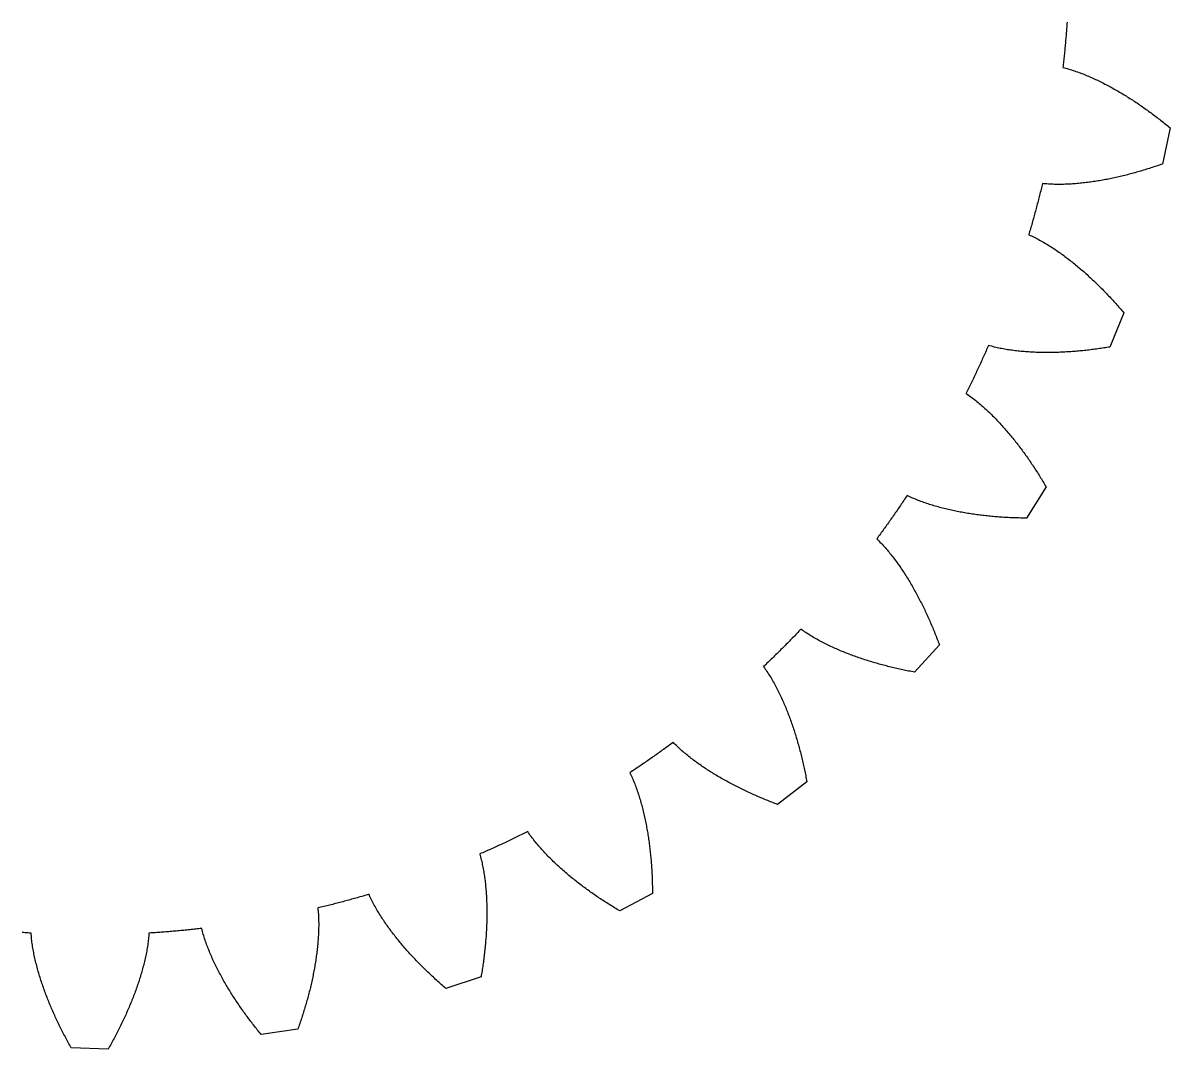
# Model space of a CAD drawing. Header units: millimetres. Extents: x -55 to 60, y -17 to 21.
# Drawn here: x -36.82 to -16.75, y -17.14 to 0.81 of the extents above; entities that cross this region are included whole.
import ezdxf

# ---------------------------------------------------------------- set-up
doc = ezdxf.new("R2010")
doc.units = ezdxf.units.MM
doc.header["$MEASUREMENT"] = 0
doc.layers.add('Layer 1', color=7, linetype='Continuous')

msp = doc.modelspace()

# ---------------------------------------------------------------- linework, layer by layer
at = {"layer": 'Layer 1', "color": 152, "lineweight": 25}
msp.add_lwpolyline([(-18.5566, 0.8224), (-18.5584, 0.7961), (-18.5602, 0.7698), (-18.5621, 0.7435), (-18.564, 0.7172), (-18.566, 0.6909), (-18.568, 0.6646), (-18.5701, 0.6383), (-18.5722, 0.612), (-18.5743, 0.5857), (-18.5765, 0.5594), (-18.5787, 0.5331), (-18.581, 0.5068), (-18.5832, 0.4806), (-18.5856, 0.4543), (-18.588, 0.428), (-18.5904, 0.4018), (-18.5928, 0.3755), (-18.5953, 0.3492), (-18.5979, 0.323), (-18.6004, 0.2967), (-18.6031, 0.2705), (-18.6057, 0.2443), (-18.6084, 0.218), (-18.6112, 0.1918), (-18.6139, 0.1656), (-18.6168, 0.1393), (-18.6196, 0.1131), (-18.6225, 0.0869), (-18.6255, 0.0607), (-18.6285, 0.0345), (-18.6289, 0.0304), (-18.6032, 0.0242), (-18.5777, 0.0177), (-18.5522, 0.0108), (-18.5268, 0.0036), (-18.5015, -0.0039), (-18.4763, -0.0117), (-18.4511, -0.0198), (-18.4261, -0.0281), (-18.4011, -0.0366), (-18.3762, -0.0453), (-18.3514, -0.0543), (-18.3266, -0.0635), (-18.3019, -0.0729), (-18.2773, -0.0824), (-18.2527, -0.0922), (-18.2282, -0.1021), (-18.2038, -0.1122), (-18.1795, -0.1225), (-18.1553, -0.1329), (-18.1311, -0.1435), (-18.1069, -0.1543), (-18.0829, -0.1652), (-18.0589, -0.1763), (-18.035, -0.1875), (-18.0112, -0.1988), (-17.9874, -0.2103), (-17.9637, -0.2219), (-17.94, -0.2337), (-17.9164, -0.2456), (-17.893, -0.2576), (-17.8695, -0.2698), (-17.8462, -0.282), (-17.8228, -0.2945), (-17.7995, -0.307), (-17.7764, -0.3196), (-17.7533, -0.3324), (-17.7302, -0.3453), (-17.7071, -0.3583), (-17.6842, -0.3714), (-17.6613, -0.3847), (-17.6385, -0.398), (-17.6158, -0.4114), (-17.593, -0.425), (-17.5704, -0.4386), (-17.5479, -0.4524), (-17.5254, -0.4662), (-17.503, -0.4802), (-17.4806, -0.4942), (-17.4582, -0.5084), (-17.4359, -0.5227), (-17.4137, -0.5371), (-17.3915, -0.5516), (-17.3694, -0.5661), (-17.3474, -0.5808), (-17.3254, -0.5955), (-17.3036, -0.6103), (-17.2818, -0.6252), (-17.26, -0.6402), (-17.2383, -0.6553), (-17.2166, -0.6705), (-17.195, -0.6858), (-17.1735, -0.7011), (-17.152, -0.7165), (-17.1306, -0.732), (-17.1093, -0.7476), (-17.0879, -0.7633), (-17.0667, -0.779), (-17.0455, -0.7949), (-17.0244, -0.8109), (-17.0033, -0.8268), (-16.9823, -0.8429), (-16.9614, -0.8591), (-16.9404, -0.8754), (-16.9196, -0.8916), (-16.8989, -0.908), (-16.8782, -0.9244), (-16.8575, -0.941), (-16.8369, -0.9576), (-16.8164, -0.9743), (-16.7958, -0.9911), (-16.7754, -1.0079), (-16.755, -1.0248), (-16.8899, -1.6573), (-16.9149, -1.6661), (-16.9399, -1.6749), (-16.9649, -1.6835), (-16.99, -1.6921), (-17.015, -1.7006), (-17.0401, -1.7089), (-17.0652, -1.7172), (-17.0903, -1.7254), (-17.1156, -1.7335), (-17.1408, -1.7415), (-17.166, -1.7495), (-17.1912, -1.7573), (-17.2166, -1.765), (-17.2419, -1.7727), (-17.2672, -1.7802), (-17.2927, -1.7877), (-17.3181, -1.795), (-17.3434, -1.8023), (-17.3689, -1.8094), (-17.3944, -1.8165), (-17.4199, -1.8234), (-17.4455, -1.8303), (-17.471, -1.8371), (-17.4966, -1.8437), (-17.5222, -1.8502), (-17.5478, -1.8567), (-17.5735, -1.863), (-17.5992, -1.8692), (-17.625, -1.8754), (-17.6507, -1.8814), (-17.6766, -1.8873), (-17.7024, -1.8931), (-17.7282, -1.8988), (-17.7541, -1.9043), (-17.7799, -1.9098), (-17.8058, -1.9151), (-17.8317, -1.9203), (-17.8576, -1.9254), (-17.8836, -1.9304), (-17.9095, -1.9352), (-17.9355, -1.9399), (-17.9616, -1.9445), (-17.9876, -1.949), (-18.0137, -1.9534), (-18.0398, -1.9576), (-18.0659, -1.9617), (-18.092, -1.9656), (-18.1182, -1.9695), (-18.1444, -1.9731), (-18.1705, -1.9767), (-18.1967, -1.9801), (-18.2229, -1.9833), (-18.2491, -1.9865), (-18.2753, -1.9894), (-18.3016, -1.9922), (-18.3279, -1.9949), (-18.3541, -1.9974), (-18.3804, -1.9998), (-18.4068, -2.002), (-18.4331, -2.004), (-18.4594, -2.0059), (-18.4858, -2.0075), (-18.5121, -2.0091), (-18.5386, -2.0104), (-18.5649, -2.0115), (-18.5913, -2.0125), (-18.6177, -2.0133), (-18.6441, -2.0138), (-18.6705, -2.0142), (-18.697, -2.0144), (-18.7234, -2.0143), (-18.7498, -2.014), (-18.7761, -2.0135), (-18.8025, -2.0127), (-18.8289, -2.0116), (-18.8553, -2.0103), (-18.8817, -2.0087), (-18.908, -2.0068), (-18.9343, -2.0046), (-18.9605, -2.002), (-18.9868, -1.999), (-18.9929, -2.0247), (-18.9991, -2.0503), (-19.0054, -2.0759), (-19.0116, -2.1016), (-19.0179, -2.1272), (-19.0243, -2.1528), (-19.0307, -2.1783), (-19.0371, -2.2039), (-19.0436, -2.2295), (-19.0501, -2.2551), (-19.0566, -2.2806), (-19.0632, -2.3061), (-19.0698, -2.3317), (-19.0765, -2.3572), (-19.0832, -2.3827), (-19.09, -2.4082), (-19.0967, -2.4337), (-19.1036, -2.4592), (-19.1104, -2.4846), (-19.1173, -2.5101), (-19.1243, -2.5355), (-19.1313, -2.561), (-19.1383, -2.5864), (-19.1453, -2.6118), (-19.1524, -2.6372), (-19.1596, -2.6626), (-19.1668, -2.688), (-19.174, -2.7134), (-19.1812, -2.7387), (-19.1885, -2.7641), (-19.1958, -2.7894), (-19.2032, -2.8147), (-19.2106, -2.84), (-19.2181, -2.8653), (-19.2256, -2.8906), (-19.2267, -2.8946), (-19.2025, -2.9051), (-19.1785, -2.916), (-19.1546, -2.9272), (-19.1308, -2.9387), (-19.1072, -2.9505), (-19.0837, -2.9626), (-19.0603, -2.9749), (-19.0371, -2.9874), (-19.014, -3.0001), (-18.991, -3.013), (-18.9681, -3.0262), (-18.9453, -3.0395), (-18.9226, -3.053), (-18.9, -3.0667), (-18.8775, -3.0806), (-18.8551, -3.0946), (-18.8329, -3.1088), (-18.8107, -3.1232), (-18.7886, -3.1377), (-18.7666, -3.1523), (-18.7447, -3.1671), (-18.7229, -3.182), (-18.7012, -3.1971), (-18.6796, -3.2123), (-18.6581, -3.2276), (-18.6367, -3.243), (-18.6154, -3.2586), (-18.5942, -3.2743), (-18.573, -3.2901), (-18.552, -3.306), (-18.531, -3.322), (-18.5101, -3.3382), (-18.4893, -3.3545), (-18.4685, -3.3709), (-18.4479, -3.3873), (-18.4274, -3.4039), (-18.4069, -3.4206), (-18.3864, -3.4374), (-18.3661, -3.4543), (-18.3459, -3.4714), (-18.3257, -3.4884), (-18.3057, -3.5056), (-18.2857, -3.5229), (-18.2658, -3.5403), (-18.2459, -3.5578), (-18.2262, -3.5753), (-18.2065, -3.5929), (-18.1869, -3.6107), (-18.1674, -3.6285), (-18.1479, -3.6464), (-18.1285, -3.6645), (-18.1092, -3.6826), (-18.0899, -3.7007), (-18.0708, -3.719), (-18.0517, -3.7373), (-18.0328, -3.7557), (-18.0139, -3.7741), (-17.995, -3.7927), (-17.9763, -3.8113), (-17.9575, -3.8301), (-17.9389, -3.8489), (-17.9204, -3.8677), (-17.9019, -3.8866), (-17.8836, -3.9056), (-17.8653, -3.9246), (-17.847, -3.9438), (-17.8288, -3.963), (-17.8107, -3.9823), (-17.7926, -4.0017), (-17.7747, -4.0211), (-17.7568, -4.0405), (-17.739, -4.0601), (-17.7212, -4.0798), (-17.7035, -4.0994), (-17.6859, -4.1191), (-17.6684, -4.1389), (-17.6509, -4.1588), (-17.6335, -4.1787), (-17.6162, -4.1987), (-17.5989, -4.2188), (-17.5816, -4.239), (-17.5645, -4.2592), (-17.8072, -4.8586), (-17.8333, -4.8629), (-17.8595, -4.8672), (-17.8856, -4.8714), (-17.9118, -4.8755), (-17.9379, -4.8795), (-17.9641, -4.8834), (-17.9902, -4.8872), (-18.0164, -4.8909), (-18.0426, -4.8945), (-18.0689, -4.898), (-18.0951, -4.9014), (-18.1213, -4.9047), (-18.1476, -4.908), (-18.1739, -4.9111), (-18.2001, -4.9141), (-18.2265, -4.9171), (-18.2528, -4.9199), (-18.279, -4.9226), (-18.3053, -4.9252), (-18.3316, -4.9278), (-18.358, -4.9302), (-18.3844, -4.9325), (-18.4107, -4.9347), (-18.4371, -4.9368), (-18.4634, -4.9388), (-18.4897, -4.9407), (-18.5161, -4.9425), (-18.5425, -4.9442), (-18.5689, -4.9457), (-18.5954, -4.9472), (-18.6218, -4.9485), (-18.6483, -4.9497), (-18.6747, -4.9508), (-18.7011, -4.9518), (-18.7275, -4.9527), (-18.7539, -4.9534), (-18.7803, -4.9541), (-18.8067, -4.9546), (-18.8332, -4.955), (-18.8596, -4.9552), (-18.886, -4.9554), (-18.9124, -4.9554), (-18.9389, -4.9553), (-18.9653, -4.955), (-18.9918, -4.9547), (-19.0182, -4.9541), (-19.0446, -4.9535), (-19.071, -4.9527), (-19.0974, -4.9518), (-19.1238, -4.9508), (-19.1502, -4.9496), (-19.1765, -4.9482), (-19.2029, -4.9467), (-19.2292, -4.9451), (-19.2556, -4.9433), (-19.2819, -4.9414), (-19.3082, -4.9393), (-19.3345, -4.9371), (-19.3609, -4.9346), (-19.3871, -4.9321), (-19.4134, -4.9293), (-19.4397, -4.9264), (-19.4659, -4.9233), (-19.4921, -4.92), (-19.5183, -4.9166), (-19.5444, -4.913), (-19.5706, -4.9091), (-19.5967, -4.9051), (-19.6227, -4.9009), (-19.6488, -4.8964), (-19.6748, -4.8918), (-19.7007, -4.8869), (-19.7266, -4.8818), (-19.7525, -4.8765), (-19.7783, -4.8709), (-19.804, -4.865), (-19.8297, -4.8588), (-19.8553, -4.8524), (-19.8808, -4.8456), (-19.9062, -4.8385), (-19.9315, -4.831), (-19.9421, -4.8552), (-19.9526, -4.8794), (-19.9632, -4.9035), (-19.9738, -4.9277), (-19.9845, -4.9518), (-19.9952, -4.9759), (-20.0059, -5), (-20.0167, -5.0241), (-20.0275, -5.0481), (-20.0384, -5.0722), (-20.0492, -5.0962), (-20.0602, -5.1202), (-20.0711, -5.1442), (-20.0821, -5.1682), (-20.0932, -5.1921), (-20.1042, -5.2161), (-20.1153, -5.24), (-20.1265, -5.2639), (-20.1377, -5.2878), (-20.1489, -5.3116), (-20.1601, -5.3355), (-20.1714, -5.3593), (-20.1827, -5.3832), (-20.1941, -5.407), (-20.2055, -5.4307), (-20.2169, -5.4545), (-20.2284, -5.4783), (-20.2399, -5.502), (-20.2515, -5.5257), (-20.2631, -5.5494), (-20.2747, -5.5731), (-20.2863, -5.5967), (-20.298, -5.6204), (-20.3098, -5.644), (-20.3215, -5.6676), (-20.3234, -5.6713), (-20.3013, -5.6859), (-20.2795, -5.7008), (-20.258, -5.7159), (-20.2366, -5.7314), (-20.2154, -5.7471), (-20.1943, -5.7631), (-20.1734, -5.7793), (-20.1527, -5.7956), (-20.1322, -5.8122), (-20.1118, -5.8289), (-20.0915, -5.8458), (-20.0713, -5.8629), (-20.0514, -5.8802), (-20.0315, -5.8976), (-20.0118, -5.9151), (-19.9922, -5.9328), (-19.9727, -5.9507), (-19.9533, -5.9687), (-19.9341, -5.9868), (-19.915, -6.005), (-19.896, -6.0234), (-19.8772, -6.0418), (-19.8584, -6.0604), (-19.8397, -6.0792), (-19.8212, -6.098), (-19.8028, -6.1169), (-19.7845, -6.1359), (-19.7664, -6.1551), (-19.7482, -6.1743), (-19.7303, -6.1936), (-19.7124, -6.2131), (-19.6947, -6.2326), (-19.677, -6.2523), (-19.6594, -6.272), (-19.6419, -6.2918), (-19.6246, -6.3117), (-19.6073, -6.3317), (-19.5901, -6.3518), (-19.573, -6.372), (-19.556, -6.3923), (-19.5392, -6.4126), (-19.5224, -6.433), (-19.5057, -6.4535), (-19.4891, -6.474), (-19.4726, -6.4947), (-19.4562, -6.5154), (-19.4399, -6.5362), (-19.4237, -6.5571), (-19.4076, -6.578), (-19.3915, -6.5991), (-19.3755, -6.6202), (-19.3596, -6.6414), (-19.3438, -6.6626), (-19.3281, -6.6839), (-19.3126, -6.7053), (-19.2971, -6.7267), (-19.2817, -6.7481), (-19.2663, -6.7697), (-19.2511, -6.7912), (-19.2359, -6.813), (-19.2208, -6.8347), (-19.2059, -6.8564), (-19.191, -6.8783), (-19.1762, -6.9002), (-19.1615, -6.9221), (-19.1468, -6.9442), (-19.1322, -6.9662), (-19.1177, -6.9884), (-19.1033, -7.0106), (-19.089, -7.0328), (-19.0748, -7.0551), (-19.0606, -7.0775), (-19.0465, -7.0999), (-19.0325, -7.1223), (-19.0186, -7.1448), (-19.0048, -7.1673), (-18.991, -7.1899), (-18.9773, -7.2126), (-18.9637, -7.2353), (-18.9502, -7.2581), (-18.9367, -7.2809), (-18.9233, -7.3038), (-19.2664, -7.852), (-19.2929, -7.8517), (-19.3194, -7.8514), (-19.3459, -7.851), (-19.3724, -7.8504), (-19.3988, -7.8498), (-19.4253, -7.8491), (-19.4517, -7.8483), (-19.4781, -7.8474), (-19.5045, -7.8464), (-19.531, -7.8453), (-19.5574, -7.8442), (-19.5838, -7.8429), (-19.6103, -7.8415), (-19.6367, -7.84), (-19.6631, -7.8384), (-19.6895, -7.8368), (-19.7159, -7.835), (-19.7422, -7.8331), (-19.7686, -7.8311), (-19.7949, -7.829), (-19.8213, -7.8268), (-19.8477, -7.8245), (-19.874, -7.8221), (-19.9003, -7.8196), (-19.9266, -7.817), (-19.9529, -7.8143), (-19.9792, -7.8115), (-20.0054, -7.8085), (-20.0317, -7.8055), (-20.058, -7.8023), (-20.0843, -7.7991), (-20.1106, -7.7957), (-20.1368, -7.7922), (-20.163, -7.7885), (-20.1891, -7.7848), (-20.2152, -7.781), (-20.2414, -7.777), (-20.2675, -7.7729), (-20.2936, -7.7687), (-20.3196, -7.7644), (-20.3457, -7.76), (-20.3717, -7.7554), (-20.3977, -7.7507), (-20.4238, -7.7458), (-20.4497, -7.7409), (-20.4756, -7.7358), (-20.5015, -7.7306), (-20.5274, -7.7252), (-20.5533, -7.7197), (-20.5791, -7.7141), (-20.6048, -7.7084), (-20.6305, -7.7025), (-20.6563, -7.6964), (-20.6819, -7.6902), (-20.7075, -7.6839), (-20.7331, -7.6774), (-20.7587, -7.6708), (-20.7842, -7.664), (-20.8097, -7.6571), (-20.8351, -7.65), (-20.8605, -7.6427), (-20.8859, -7.6353), (-20.9112, -7.6277), (-20.9364, -7.6199), (-20.9616, -7.612), (-20.9867, -7.6038), (-21.0118, -7.5955), (-21.0368, -7.587), (-21.0617, -7.5784), (-21.0866, -7.5695), (-21.1114, -7.5604), (-21.1361, -7.5511), (-21.1607, -7.5415), (-21.1853, -7.5318), (-21.2097, -7.5218), (-21.234, -7.5115), (-21.2583, -7.501), (-21.2824, -7.4902), (-21.3063, -7.4791), (-21.3301, -7.4677), (-21.3537, -7.4559), (-21.3683, -7.4779), (-21.3829, -7.4999), (-21.3975, -7.5218), (-21.4122, -7.5438), (-21.4268, -7.5657), (-21.4416, -7.5876), (-21.4563, -7.6094), (-21.4711, -7.6313), (-21.4859, -7.6531), (-21.5008, -7.6749), (-21.5157, -7.6966), (-21.5306, -7.7184), (-21.5456, -7.7401), (-21.5606, -7.7618), (-21.5756, -7.7835), (-21.5906, -7.8051), (-21.6057, -7.8268), (-21.6209, -7.8484), (-21.636, -7.87), (-21.6512, -7.8915), (-21.6664, -7.9131), (-21.6817, -7.9346), (-21.697, -7.9561), (-21.7123, -7.9775), (-21.7277, -7.999), (-21.7431, -8.0204), (-21.7585, -8.0418), (-21.7739, -8.0632), (-21.7894, -8.0845), (-21.805, -8.1058), (-21.8205, -8.1271), (-21.8361, -8.1484), (-21.8517, -8.1697), (-21.8674, -8.1909), (-21.8831, -8.2121), (-21.8855, -8.2154), (-21.8663, -8.2336), (-21.8475, -8.252), (-21.8289, -8.2707), (-21.8105, -8.2897), (-21.7923, -8.3088), (-21.7744, -8.3282), (-21.7566, -8.3478), (-21.7391, -8.3675), (-21.7217, -8.3873), (-21.7045, -8.4074), (-21.6875, -8.4275), (-21.6706, -8.4479), (-21.6539, -8.4683), (-21.6374, -8.4889), (-21.621, -8.5096), (-21.6048, -8.5305), (-21.5887, -8.5514), (-21.5727, -8.5725), (-21.557, -8.5937), (-21.5413, -8.6149), (-21.5258, -8.6363), (-21.5104, -8.6578), (-21.4952, -8.6794), (-21.4801, -8.7011), (-21.4651, -8.7228), (-21.4503, -8.7446), (-21.4355, -8.7665), (-21.421, -8.7885), (-21.4065, -8.8107), (-21.3921, -8.8328), (-21.3779, -8.855), (-21.3638, -8.8773), (-21.3498, -8.8998), (-21.3359, -8.9223), (-21.3222, -8.9448), (-21.3086, -8.9674), (-21.295, -8.9901), (-21.2816, -9.0129), (-21.2682, -9.0358), (-21.255, -9.0587), (-21.242, -9.0816), (-21.229, -9.1046), (-21.2161, -9.1277), (-21.2033, -9.1508), (-21.1907, -9.174), (-21.1781, -9.1973), (-21.1657, -9.2206), (-21.1533, -9.2439), (-21.1411, -9.2674), (-21.1289, -9.2909), (-21.1168, -9.3145), (-21.1049, -9.3381), (-21.093, -9.3618), (-21.0813, -9.3855), (-21.0696, -9.4092), (-21.0581, -9.433), (-21.0466, -9.4567), (-21.0353, -9.4806), (-21.024, -9.5045), (-21.0128, -9.5286), (-21.0018, -9.5526), (-20.9908, -9.5766), (-20.9799, -9.6007), (-20.9692, -9.6248), (-20.9585, -9.649), (-20.9478, -9.6733), (-20.9373, -9.6975), (-20.9269, -9.7218), (-20.9165, -9.7462), (-20.9063, -9.7706), (-20.8962, -9.795), (-20.8861, -9.8195), (-20.8761, -9.844), (-20.8662, -9.8685), (-20.8565, -9.8931), (-20.8468, -9.9177), (-20.8371, -9.9423), (-20.8276, -9.967), (-20.8181, -9.9918), (-20.8087, -10.0165), (-20.7995, -10.0414), (-20.7902, -10.0662), (-21.2233, -10.5465), (-21.2494, -10.5416), (-21.2754, -10.5367), (-21.3014, -10.5317), (-21.3274, -10.5266), (-21.3533, -10.5214), (-21.3792, -10.5161), (-21.4051, -10.5107), (-21.4309, -10.5053), (-21.4568, -10.4997), (-21.4827, -10.494), (-21.5085, -10.4883), (-21.5343, -10.4824), (-21.5601, -10.4765), (-21.5859, -10.4704), (-21.6116, -10.4643), (-21.6373, -10.458), (-21.663, -10.4517), (-21.6886, -10.4453), (-21.7142, -10.4387), (-21.7398, -10.4321), (-21.7654, -10.4254), (-21.791, -10.4185), (-21.8165, -10.4116), (-21.842, -10.4046), (-21.8674, -10.3974), (-21.8928, -10.3902), (-21.9182, -10.3829), (-21.9436, -10.3754), (-21.9689, -10.3678), (-21.9943, -10.3601), (-22.0196, -10.3523), (-22.0448, -10.3444), (-22.0701, -10.3364), (-22.0952, -10.3283), (-22.1203, -10.3201), (-22.1454, -10.3118), (-22.1704, -10.3034), (-22.1954, -10.2948), (-22.2204, -10.2861), (-22.2453, -10.2774), (-22.2702, -10.2685), (-22.295, -10.2594), (-22.3198, -10.2503), (-22.3446, -10.241), (-22.3693, -10.2316), (-22.394, -10.2221), (-22.4185, -10.2125), (-22.4431, -10.2027), (-22.4676, -10.1928), (-22.4921, -10.1828), (-22.5164, -10.1727), (-22.5407, -10.1624), (-22.565, -10.152), (-22.5892, -10.1414), (-22.6134, -10.1307), (-22.6374, -10.1199), (-22.6614, -10.1089), (-22.6854, -10.0978), (-22.7093, -10.0866), (-22.7331, -10.0752), (-22.7569, -10.0636), (-22.7805, -10.0519), (-22.8041, -10.04), (-22.8276, -10.028), (-22.851, -10.0158), (-22.8744, -10.0034), (-22.8977, -9.9909), (-22.9208, -9.9782), (-22.9438, -9.9653), (-22.9668, -9.9522), (-22.9896, -9.9389), (-23.0124, -9.9255), (-23.0349, -9.9118), (-23.0574, -9.898), (-23.0797, -9.8839), (-23.1019, -9.8695), (-23.1239, -9.855), (-23.1458, -9.8402), (-23.1674, -9.8251), (-23.1889, -9.8097), (-23.2101, -9.794), (-23.2283, -9.8131), (-23.2465, -9.8322), (-23.2647, -9.8513), (-23.2829, -9.8704), (-23.3012, -9.8894), (-23.3195, -9.9084), (-23.3378, -9.9274), (-23.3562, -9.9463), (-23.3746, -9.9652), (-23.393, -9.9841), (-23.4114, -10.0029), (-23.4299, -10.0218), (-23.4484, -10.0406), (-23.4669, -10.0593), (-23.4855, -10.0781), (-23.5041, -10.0968), (-23.5227, -10.1154), (-23.5414, -10.1341), (-23.56, -10.1527), (-23.5787, -10.1713), (-23.5975, -10.1899), (-23.6162, -10.2084), (-23.635, -10.2269), (-23.6538, -10.2454), (-23.6727, -10.2639), (-23.6916, -10.2823), (-23.7105, -10.3007), (-23.7294, -10.319), (-23.7484, -10.3374), (-23.7674, -10.3557), (-23.7864, -10.3739), (-23.8054, -10.3922), (-23.8245, -10.4104), (-23.8436, -10.4286), (-23.8627, -10.4468), (-23.8657, -10.4496), (-23.85, -10.4708), (-23.8346, -10.4923), (-23.8195, -10.5139), (-23.8047, -10.5358), (-23.7902, -10.5578), (-23.7758, -10.58), (-23.7617, -10.6023), (-23.7479, -10.6248), (-23.7342, -10.6473), (-23.7208, -10.6701), (-23.7075, -10.6929), (-23.6944, -10.7159), (-23.6815, -10.7389), (-23.6688, -10.7621), (-23.6563, -10.7853), (-23.6439, -10.8087), (-23.6317, -10.8321), (-23.6197, -10.8556), (-23.6078, -10.8792), (-23.5961, -10.9028), (-23.5845, -10.9266), (-23.5731, -10.9504), (-23.5619, -10.9743), (-23.5508, -10.9983), (-23.5398, -11.0223), (-23.529, -11.0464), (-23.5183, -11.0705), (-23.5077, -11.0947), (-23.4973, -11.119), (-23.487, -11.1433), (-23.4769, -11.1676), (-23.4669, -11.1921), (-23.457, -11.2166), (-23.4472, -11.2412), (-23.4376, -11.2657), (-23.4281, -11.2904), (-23.4187, -11.3151), (-23.4094, -11.3399), (-23.4003, -11.3647), (-23.3912, -11.3895), (-23.3823, -11.4144), (-23.3736, -11.4393), (-23.3649, -11.4643), (-23.3563, -11.4893), (-23.3479, -11.5143), (-23.3396, -11.5394), (-23.3314, -11.5645), (-23.3233, -11.5896), (-23.3152, -11.6149), (-23.3074, -11.6401), (-23.2996, -11.6654), (-23.2919, -11.6908), (-23.2843, -11.7161), (-23.2768, -11.7415), (-23.2695, -11.7669), (-23.2623, -11.7923), (-23.2551, -11.8177), (-23.2481, -11.8432), (-23.2412, -11.8687), (-23.2343, -11.8943), (-23.2276, -11.9199), (-23.221, -11.9455), (-23.2144, -11.9711), (-23.208, -11.9967), (-23.2017, -12.0224), (-23.1954, -12.0481), (-23.1893, -12.0738), (-23.1832, -12.0996), (-23.1773, -12.1254), (-23.1714, -12.1512), (-23.1657, -12.177), (-23.16, -12.2029), (-23.1544, -12.2288), (-23.149, -12.2546), (-23.1436, -12.2805), (-23.1383, -12.3064), (-23.1331, -12.3323), (-23.128, -12.3583), (-23.123, -12.3843), (-23.1181, -12.4103), (-23.1132, -12.4364), (-23.1085, -12.4625), (-23.6183, -12.8602), (-23.6432, -12.851), (-23.6679, -12.8416), (-23.6927, -12.8321), (-23.7174, -12.8226), (-23.742, -12.813), (-23.7666, -12.8032), (-23.7912, -12.7935), (-23.8157, -12.7836), (-23.8402, -12.7736), (-23.8647, -12.7635), (-23.8891, -12.7534), (-23.9135, -12.7432), (-23.9379, -12.7328), (-23.9622, -12.7224), (-23.9864, -12.7119), (-24.0107, -12.7012), (-24.0349, -12.6905), (-24.059, -12.6798), (-24.0831, -12.6689), (-24.1071, -12.6579), (-24.1311, -12.6469), (-24.1552, -12.6357), (-24.1791, -12.6244), (-24.203, -12.6131), (-24.2267, -12.6016), (-24.2505, -12.5901), (-24.2742, -12.5784), (-24.2979, -12.5667), (-24.3216, -12.5548), (-24.3452, -12.5429), (-24.3688, -12.5308), (-24.3923, -12.5186), (-24.4158, -12.5064), (-24.4392, -12.494), (-24.4624, -12.4816), (-24.4857, -12.469), (-24.5089, -12.4564), (-24.532, -12.4436), (-24.5551, -12.4307), (-24.5781, -12.4178), (-24.601, -12.4047), (-24.6239, -12.3915), (-24.6468, -12.3781), (-24.6696, -12.3647), (-24.6923, -12.3511), (-24.7149, -12.3375), (-24.7374, -12.3238), (-24.7599, -12.3099), (-24.7824, -12.2959), (-24.8047, -12.2818), (-24.8269, -12.2676), (-24.849, -12.2532), (-24.8712, -12.2387), (-24.8932, -12.2242), (-24.9151, -12.2094), (-24.9369, -12.1946), (-24.9586, -12.1796), (-24.9803, -12.1645), (-25.0019, -12.1493), (-25.0234, -12.1339), (-25.0448, -12.1184), (-25.066, -12.1027), (-25.0872, -12.087), (-25.1083, -12.071), (-25.1292, -12.055), (-25.1501, -12.0387), (-25.1708, -12.0223), (-25.1914, -12.0058), (-25.2118, -11.9891), (-25.2322, -11.9722), (-25.2523, -11.9552), (-25.2724, -11.938), (-25.2922, -11.9206), (-25.312, -11.9031), (-25.3315, -11.8853), (-25.3509, -11.8674), (-25.37, -11.8492), (-25.389, -11.8308), (-25.4077, -11.8122), (-25.4261, -11.7934), (-25.4443, -11.7742), (-25.4655, -11.7899), (-25.4867, -11.8055), (-25.508, -11.8212), (-25.5293, -11.8368), (-25.5506, -11.8523), (-25.5719, -11.8678), (-25.5932, -11.8833), (-25.6146, -11.8988), (-25.636, -11.9142), (-25.6574, -11.9296), (-25.6788, -11.945), (-25.7003, -11.9603), (-25.7218, -11.9756), (-25.7433, -11.9909), (-25.7648, -12.0061), (-25.7864, -12.0213), (-25.808, -12.0365), (-25.8296, -12.0516), (-25.8512, -12.0667), (-25.8728, -12.0818), (-25.8945, -12.0968), (-25.9162, -12.1118), (-25.9379, -12.1268), (-25.9597, -12.1417), (-25.9814, -12.1566), (-26.0032, -12.1715), (-26.025, -12.1863), (-26.0469, -12.2011), (-26.0687, -12.2158), (-26.0906, -12.2306), (-26.1125, -12.2453), (-26.1344, -12.2599), (-26.1564, -12.2746), (-26.1784, -12.2891), (-26.2004, -12.3037), (-26.2038, -12.306), (-26.192, -12.3296), (-26.1806, -12.3534), (-26.1695, -12.3773), (-26.1587, -12.4014), (-26.1482, -12.4257), (-26.1379, -12.45), (-26.1279, -12.4744), (-26.1182, -12.499), (-26.1087, -12.5236), (-26.0993, -12.5483), (-26.0902, -12.5731), (-26.0813, -12.5979), (-26.0727, -12.6229), (-26.0642, -12.6479), (-26.0559, -12.673), (-26.0477, -12.6981), (-26.0398, -12.7233), (-26.032, -12.7485), (-26.0244, -12.7738), (-26.017, -12.7992), (-26.0097, -12.8246), (-26.0026, -12.85), (-25.9957, -12.8755), (-25.9889, -12.901), (-25.9823, -12.9266), (-25.9758, -12.9522), (-25.9695, -12.9778), (-25.9633, -13.0034), (-25.9572, -13.0292), (-25.9513, -13.0549), (-25.9456, -13.0806), (-25.94, -13.1064), (-25.9345, -13.1323), (-25.9291, -13.1582), (-25.9239, -13.1841), (-25.9188, -13.21), (-25.9139, -13.236), (-25.909, -13.262), (-25.9043, -13.288), (-25.8997, -13.314), (-25.8953, -13.3401), (-25.891, -13.3661), (-25.8868, -13.3922), (-25.8827, -13.4183), (-25.8787, -13.4445), (-25.8749, -13.4706), (-25.8711, -13.4967), (-25.8675, -13.5229), (-25.864, -13.5491), (-25.8606, -13.5754), (-25.8574, -13.6017), (-25.8542, -13.628), (-25.8512, -13.6543), (-25.8482, -13.6806), (-25.8454, -13.7068), (-25.8427, -13.7331), (-25.8401, -13.7594), (-25.8376, -13.7857), (-25.8352, -13.812), (-25.8329, -13.8384), (-25.8307, -13.8648), (-25.8286, -13.8911), (-25.8266, -13.9175), (-25.8247, -13.9438), (-25.8229, -13.9702), (-25.8213, -13.9966), (-25.8197, -14.023), (-25.8182, -14.0494), (-25.8168, -14.0759), (-25.8155, -14.1023), (-25.8144, -14.1287), (-25.8133, -14.1552), (-25.8123, -14.1816), (-25.8114, -14.208), (-25.8106, -14.2344), (-25.8099, -14.2609), (-25.8093, -14.2873), (-25.8087, -14.3138), (-25.8083, -14.3403), (-25.808, -14.3668), (-25.8077, -14.3933), (-25.8076, -14.4198), (-26.3788, -14.723), (-26.4016, -14.7095), (-26.4244, -14.696), (-26.4471, -14.6824), (-26.4698, -14.6687), (-26.4924, -14.6549), (-26.5149, -14.6411), (-26.5374, -14.6272), (-26.5598, -14.6132), (-26.5822, -14.5991), (-26.6046, -14.5849), (-26.6269, -14.5707), (-26.6491, -14.5564), (-26.6713, -14.542), (-26.6935, -14.5275), (-26.7155, -14.5129), (-26.7376, -14.4983), (-26.7595, -14.4835), (-26.7814, -14.4687), (-26.8033, -14.4538), (-26.825, -14.4389), (-26.8467, -14.4238), (-26.8684, -14.4086), (-26.89, -14.3934), (-26.9116, -14.378), (-26.933, -14.3626), (-26.9544, -14.3471), (-26.9758, -14.3316), (-26.9971, -14.3159), (-27.0183, -14.3001), (-27.0395, -14.2842), (-27.0606, -14.2682), (-27.0817, -14.2521), (-27.1026, -14.236), (-27.1235, -14.2198), (-27.1443, -14.2035), (-27.165, -14.1871), (-27.1857, -14.1706), (-27.2062, -14.154), (-27.2267, -14.1373), (-27.2471, -14.1205), (-27.2674, -14.1037), (-27.2877, -14.0867), (-27.3079, -14.0696), (-27.328, -14.0524), (-27.348, -14.0351), (-27.3679, -14.0178), (-27.3877, -14.0003), (-27.4074, -13.9827), (-27.4271, -13.965), (-27.4466, -13.9473), (-27.4661, -13.9294), (-27.4854, -13.9115), (-27.5046, -13.8934), (-27.5238, -13.8752), (-27.5428, -13.8569), (-27.5617, -13.8385), (-27.5805, -13.82), (-27.5993, -13.8013), (-27.6179, -13.7826), (-27.6363, -13.7637), (-27.6547, -13.7447), (-27.6729, -13.7256), (-27.691, -13.7064), (-27.709, -13.687), (-27.7269, -13.6675), (-27.7446, -13.6479), (-27.7621, -13.6282), (-27.7795, -13.6083), (-27.7968, -13.5884), (-27.8139, -13.5682), (-27.8308, -13.5479), (-27.8475, -13.5275), (-27.8641, -13.507), (-27.8805, -13.4863), (-27.8966, -13.4654), (-27.9126, -13.4443), (-27.9283, -13.4231), (-27.9438, -13.4017), (-27.9589, -13.3802), (-27.9738, -13.3584), (-27.9884, -13.3363), (-28.012, -13.3481), (-28.0356, -13.3598), (-28.0593, -13.3715), (-28.0829, -13.3832), (-28.1066, -13.3948), (-28.1303, -13.4064), (-28.154, -13.418), (-28.1777, -13.4295), (-28.2015, -13.441), (-28.2253, -13.4524), (-28.249, -13.4638), (-28.2728, -13.4752), (-28.2967, -13.4865), (-28.3205, -13.4978), (-28.3443, -13.5091), (-28.3682, -13.5203), (-28.3921, -13.5315), (-28.416, -13.5426), (-28.4399, -13.5538), (-28.4639, -13.5648), (-28.4878, -13.5759), (-28.5118, -13.5869), (-28.5358, -13.5978), (-28.5598, -13.6088), (-28.5838, -13.6197), (-28.6078, -13.6305), (-28.6319, -13.6413), (-28.656, -13.6521), (-28.6801, -13.6628), (-28.7042, -13.6736), (-28.7283, -13.6842), (-28.7524, -13.6949), (-28.7766, -13.7054), (-28.8007, -13.716), (-28.8249, -13.7265), (-28.8287, -13.7282), (-28.8212, -13.7535), (-28.8141, -13.7789), (-28.8073, -13.8044), (-28.8009, -13.83), (-28.7947, -13.8557), (-28.7888, -13.8814), (-28.7832, -13.9072), (-28.7779, -13.9331), (-28.7728, -13.959), (-28.7679, -13.9849), (-28.7633, -14.0109), (-28.7588, -14.037), (-28.7546, -14.063), (-28.7506, -14.0891), (-28.7467, -14.1153), (-28.7431, -14.1414), (-28.7397, -14.1676), (-28.7364, -14.1938), (-28.7333, -14.22), (-28.7304, -14.2463), (-28.7276, -14.2726), (-28.7251, -14.2988), (-28.7227, -14.3252), (-28.7204, -14.3515), (-28.7183, -14.3778), (-28.7164, -14.4041), (-28.7146, -14.4305), (-28.713, -14.4568), (-28.7115, -14.4832), (-28.7101, -14.5095), (-28.7089, -14.5359), (-28.7079, -14.5623), (-28.707, -14.5887), (-28.7062, -14.6151), (-28.7055, -14.6415), (-28.705, -14.6679), (-28.7047, -14.6943), (-28.7044, -14.7208), (-28.7043, -14.7473), (-28.7043, -14.7737), (-28.7045, -14.8001), (-28.7047, -14.8265), (-28.7051, -14.853), (-28.7056, -14.8794), (-28.7063, -14.9058), (-28.707, -14.9322), (-28.7079, -14.9586), (-28.7089, -14.985), (-28.71, -15.0114), (-28.7112, -15.0379), (-28.7125, -15.0643), (-28.714, -15.0908), (-28.7155, -15.1172), (-28.7172, -15.1436), (-28.719, -15.17), (-28.7209, -15.1963), (-28.7229, -15.2226), (-28.725, -15.249), (-28.7272, -15.2753), (-28.7295, -15.3017), (-28.7319, -15.3281), (-28.7345, -15.3544), (-28.7371, -15.3807), (-28.7398, -15.4069), (-28.7426, -15.4332), (-28.7456, -15.4596), (-28.7486, -15.4858), (-28.7517, -15.5121), (-28.755, -15.5384), (-28.7583, -15.5646), (-28.7617, -15.5908), (-28.7652, -15.6171), (-28.7688, -15.6433), (-28.7725, -15.6695), (-28.7763, -15.6956), (-28.7802, -15.7218), (-28.7842, -15.7479), (-28.7883, -15.7741), (-28.7925, -15.8002), (-28.7968, -15.8264), (-28.8011, -15.8525), (-28.8056, -15.8787), (-29.4207, -16.0781), (-29.4409, -16.0608), (-29.461, -16.0435), (-29.481, -16.0262), (-29.5009, -16.0088), (-29.5208, -15.9913), (-29.5406, -15.9738), (-29.5603, -15.9562), (-29.5799, -15.9385), (-29.5996, -15.9207), (-29.6192, -15.9029), (-29.6386, -15.885), (-29.658, -15.8671), (-29.6774, -15.849), (-29.6967, -15.8309), (-29.7159, -15.8127), (-29.7351, -15.7944), (-29.7541, -15.7761), (-29.7731, -15.7578), (-29.792, -15.7393), (-29.8108, -15.7208), (-29.8296, -15.7022), (-29.8484, -15.6834), (-29.867, -15.6647), (-29.8856, -15.6458), (-29.904, -15.6269), (-29.9224, -15.608), (-29.9407, -15.5889), (-29.959, -15.5698), (-29.9771, -15.5505), (-29.9952, -15.5312), (-30.0133, -15.5118), (-30.0312, -15.4923), (-30.0491, -15.4728), (-30.0668, -15.4532), (-30.0844, -15.4335), (-30.102, -15.4138), (-30.1194, -15.3939), (-30.1368, -15.374), (-30.1541, -15.354), (-30.1713, -15.334), (-30.1883, -15.3138), (-30.2054, -15.2936), (-30.2223, -15.2733), (-30.2391, -15.2528), (-30.2558, -15.2323), (-30.2724, -15.2118), (-30.2888, -15.1912), (-30.3052, -15.1704), (-30.3215, -15.1496), (-30.3377, -15.1287), (-30.3537, -15.1077), (-30.3696, -15.0867), (-30.3854, -15.0655), (-30.4011, -15.0443), (-30.4167, -15.023), (-30.4321, -15.0016), (-30.4474, -14.9801), (-30.4626, -14.9585), (-30.4777, -14.9368), (-30.4926, -14.915), (-30.5074, -14.8931), (-30.5221, -14.8711), (-30.5365, -14.849), (-30.5509, -14.8268), (-30.5651, -14.8046), (-30.5791, -14.7822), (-30.593, -14.7597), (-30.6067, -14.7371), (-30.6202, -14.7144), (-30.6335, -14.6916), (-30.6467, -14.6687), (-30.6596, -14.6457), (-30.6723, -14.6226), (-30.6848, -14.5994), (-30.6971, -14.576), (-30.7092, -14.5525), (-30.721, -14.5289), (-30.7325, -14.5051), (-30.7437, -14.4812), (-30.7546, -14.4572), (-30.7651, -14.433), (-30.7904, -14.4405), (-30.8157, -14.4479), (-30.841, -14.4553), (-30.8664, -14.4627), (-30.8917, -14.4701), (-30.917, -14.4774), (-30.9424, -14.4846), (-30.9678, -14.4918), (-30.9931, -14.499), (-31.0185, -14.5062), (-31.0439, -14.5133), (-31.0694, -14.5203), (-31.0948, -14.5274), (-31.1202, -14.5343), (-31.1456, -14.5413), (-31.1711, -14.5482), (-31.1966, -14.5551), (-31.222, -14.5619), (-31.2475, -14.5687), (-31.273, -14.5754), (-31.2985, -14.5821), (-31.3241, -14.5888), (-31.3496, -14.5955), (-31.3751, -14.602), (-31.4007, -14.6086), (-31.4262, -14.6151), (-31.4518, -14.6216), (-31.4774, -14.628), (-31.503, -14.6344), (-31.5286, -14.6408), (-31.5542, -14.6471), (-31.5798, -14.6534), (-31.6054, -14.6596), (-31.631, -14.6658), (-31.6567, -14.672), (-31.6607, -14.6729), (-31.6577, -14.6992), (-31.6551, -14.7255), (-31.6529, -14.7517), (-31.651, -14.778), (-31.6494, -14.8044), (-31.6481, -14.8308), (-31.647, -14.8572), (-31.6462, -14.8836), (-31.6457, -14.9099), (-31.6454, -14.9363), (-31.6453, -14.9627), (-31.6455, -14.9892), (-31.6459, -15.0156), (-31.6464, -15.042), (-31.6472, -15.0684), (-31.6482, -15.0948), (-31.6493, -15.1211), (-31.6506, -15.1476), (-31.6522, -15.1739), (-31.6538, -15.2003), (-31.6557, -15.2266), (-31.6577, -15.2529), (-31.6599, -15.2793), (-31.6623, -15.3056), (-31.6648, -15.3318), (-31.6674, -15.3581), (-31.6703, -15.3844), (-31.6732, -15.4106), (-31.6764, -15.4369), (-31.6796, -15.463), (-31.683, -15.4892), (-31.6866, -15.5153), (-31.6902, -15.5416), (-31.6941, -15.5677), (-31.698, -15.5938), (-31.7021, -15.6199), (-31.7063, -15.646), (-31.7107, -15.6721), (-31.7152, -15.6981), (-31.7198, -15.7242), (-31.7245, -15.7502), (-31.7293, -15.7761), (-31.7343, -15.8021), (-31.7394, -15.828), (-31.7446, -15.8539), (-31.7499, -15.8798), (-31.7554, -15.9056), (-31.7609, -15.9315), (-31.7666, -15.9573), (-31.7724, -15.9832), (-31.7783, -16.009), (-31.7843, -16.0348), (-31.7905, -16.0605), (-31.7967, -16.0862), (-31.803, -16.1119), (-31.8095, -16.1375), (-31.816, -16.1631), (-31.8226, -16.1887), (-31.8294, -16.2142), (-31.8363, -16.2398), (-31.8432, -16.2654), (-31.8503, -16.2908), (-31.8574, -16.3163), (-31.8647, -16.3416), (-31.872, -16.367), (-31.8795, -16.3925), (-31.887, -16.4178), (-31.8947, -16.4431), (-31.9024, -16.4685), (-31.9102, -16.4937), (-31.9182, -16.5189), (-31.9262, -16.5442), (-31.9343, -16.5694), (-31.9425, -16.5945), (-31.9508, -16.6196), (-31.9592, -16.6447), (-31.9676, -16.6697), (-31.9762, -16.6948), (-31.9848, -16.7198), (-31.9936, -16.7448), (-32.0024, -16.7698), (-32.0114, -16.7948), (-32.6518, -16.8843), (-32.6686, -16.8639), (-32.6854, -16.8433), (-32.7021, -16.8228), (-32.7187, -16.8022), (-32.7353, -16.7815), (-32.7517, -16.7608), (-32.7681, -16.7401), (-32.7844, -16.7193), (-32.8006, -16.6983), (-32.8168, -16.6774), (-32.8329, -16.6564), (-32.8488, -16.6353), (-32.8648, -16.6142), (-32.8807, -16.593), (-32.8964, -16.5718), (-32.9121, -16.5504), (-32.9277, -16.5291), (-32.9432, -16.5077), (-32.9586, -16.4862), (-32.9739, -16.4647), (-32.9892, -16.4431), (-33.0044, -16.4214), (-33.0195, -16.3997), (-33.0345, -16.3779), (-33.0494, -16.3561), (-33.0642, -16.3343), (-33.0789, -16.3123), (-33.0936, -16.2903), (-33.1081, -16.2682), (-33.1226, -16.246), (-33.137, -16.2238), (-33.1513, -16.2015), (-33.1655, -16.1791), (-33.1795, -16.1567), (-33.1935, -16.1343), (-33.2073, -16.1118), (-33.2211, -16.0893), (-33.2347, -16.0667), (-33.2483, -16.0439), (-33.2617, -16.0212), (-33.275, -15.9984), (-33.2883, -15.9755), (-33.3014, -15.9526), (-33.3144, -15.9295), (-33.3273, -15.9064), (-33.3401, -15.8833), (-33.3527, -15.8602), (-33.3652, -15.8369), (-33.3777, -15.8135), (-33.3899, -15.7902), (-33.4021, -15.7667), (-33.4141, -15.7433), (-33.426, -15.7197), (-33.4378, -15.696), (-33.4494, -15.6723), (-33.4609, -15.6485), (-33.4722, -15.6247), (-33.4834, -15.6008), (-33.4945, -15.5768), (-33.5054, -15.5528), (-33.5162, -15.5286), (-33.5268, -15.5044), (-33.5372, -15.4802), (-33.5475, -15.4558), (-33.5576, -15.4315), (-33.5675, -15.407), (-33.5773, -15.3824), (-33.5868, -15.3578), (-33.5962, -15.3331), (-33.6054, -15.3083), (-33.6144, -15.2835), (-33.6231, -15.2586), (-33.6316, -15.2336), (-33.6399, -15.2086), (-33.648, -15.1834), (-33.6558, -15.1582), (-33.6633, -15.1329), (-33.6705, -15.1075), (-33.6774, -15.082), (-33.6839, -15.0565), (-33.6901, -15.0308), (-33.7163, -15.0338), (-33.7425, -15.0367), (-33.7687, -15.0396), (-33.795, -15.0425), (-33.8212, -15.0453), (-33.8474, -15.0481), (-33.8736, -15.0509), (-33.8999, -15.0536), (-33.9261, -15.0562), (-33.9524, -15.0588), (-33.9786, -15.0614), (-34.0049, -15.064), (-34.0311, -15.0665), (-34.0574, -15.0689), (-34.0836, -15.0714), (-34.1099, -15.0738), (-34.1362, -15.0761), (-34.1625, -15.0784), (-34.1887, -15.0807), (-34.215, -15.0829), (-34.2413, -15.0851), (-34.2676, -15.0872), (-34.2939, -15.0893), (-34.3202, -15.0914), (-34.3465, -15.0934), (-34.3728, -15.0953), (-34.3991, -15.0973), (-34.4254, -15.0992), (-34.4517, -15.101), (-34.478, -15.1029), (-34.5043, -15.1046), (-34.5306, -15.1064), (-34.557, -15.1081), (-34.5833, -15.1097), (-34.6096, -15.1113), (-34.6137, -15.1116), (-34.6153, -15.1379), (-34.6173, -15.1643), (-34.6197, -15.1905), (-34.6224, -15.2168), (-34.6254, -15.243), (-34.6287, -15.2692), (-34.6323, -15.2954), (-34.6361, -15.3215), (-34.6401, -15.3476), (-34.6444, -15.3736), (-34.6489, -15.3996), (-34.6537, -15.4257), (-34.6586, -15.4516), (-34.6638, -15.4775), (-34.6691, -15.5034), (-34.6746, -15.5292), (-34.6803, -15.555), (-34.6862, -15.5807), (-34.6923, -15.6064), (-34.6985, -15.6321), (-34.705, -15.6577), (-34.7115, -15.6833), (-34.7183, -15.7088), (-34.7251, -15.7343), (-34.7322, -15.7598), (-34.7394, -15.7852), (-34.7467, -15.8106), (-34.7542, -15.8359), (-34.7618, -15.8612), (-34.7696, -15.8864), (-34.7774, -15.9116), (-34.7855, -15.9367), (-34.7937, -15.9619), (-34.802, -15.987), (-34.8104, -16.012), (-34.8189, -16.037), (-34.8276, -16.0619), (-34.8364, -16.0869), (-34.8454, -16.1118), (-34.8544, -16.1366), (-34.8636, -16.1614), (-34.8729, -16.1861), (-34.8823, -16.2108), (-34.8918, -16.2354), (-34.9014, -16.2601), (-34.9112, -16.2846), (-34.921, -16.3091), (-34.931, -16.3336), (-34.9411, -16.3581), (-34.9513, -16.3825), (-34.9616, -16.4069), (-34.972, -16.4312), (-34.9825, -16.4555), (-34.9931, -16.4798), (-35.0038, -16.504), (-35.0146, -16.5281), (-35.0254, -16.5521), (-35.0364, -16.5762), (-35.0475, -16.6002), (-35.0587, -16.6242), (-35.07, -16.6481), (-35.0813, -16.6719), (-35.0928, -16.6958), (-35.1044, -16.7195), (-35.116, -16.7432), (-35.1278, -16.767), (-35.1396, -16.7906), (-35.1515, -16.8142), (-35.1636, -16.8378), (-35.1756, -16.8613), (-35.1878, -16.8848), (-35.2001, -16.9083), (-35.2125, -16.9317), (-35.2249, -16.955), (-35.2374, -16.9783), (-35.25, -17.0015), (-35.2627, -17.0247), (-35.2755, -17.0479), (-35.2884, -17.0711), (-35.3013, -17.0942), (-35.3144, -17.1173), (-35.3275, -17.1403), (-35.9738, -17.1173), (-35.9868, -17.0942), (-35.9998, -17.0711), (-36.0126, -17.0479), (-36.0254, -17.0247), (-36.0381, -17.0015), (-36.0507, -16.9783), (-36.0632, -16.955), (-36.0757, -16.9317), (-36.088, -16.9083), (-36.1003, -16.8848), (-36.1125, -16.8613), (-36.1246, -16.8378), (-36.1366, -16.8142), (-36.1486, -16.7906), (-36.1604, -16.767), (-36.1721, -16.7432), (-36.1838, -16.7195), (-36.1953, -16.6958), (-36.2068, -16.6719), (-36.2182, -16.6481), (-36.2294, -16.6242), (-36.2406, -16.6002), (-36.2517, -16.5762), (-36.2627, -16.5521), (-36.2736, -16.5281), (-36.2844, -16.504), (-36.2951, -16.4798), (-36.3057, -16.4555), (-36.3162, -16.4312), (-36.3266, -16.4069), (-36.3369, -16.3825), (-36.3471, -16.3581), (-36.3572, -16.3336), (-36.3671, -16.3091), (-36.377, -16.2846), (-36.3867, -16.2601), (-36.3963, -16.2354), (-36.4059, -16.2108), (-36.4153, -16.1861), (-36.4245, -16.1614), (-36.4337, -16.1366), (-36.4428, -16.1118), (-36.4517, -16.0869), (-36.4605, -16.0619), (-36.4692, -16.037), (-36.4778, -16.012), (-36.4862, -15.987), (-36.4945, -15.9619), (-36.5027, -15.9367), (-36.5107, -15.9116), (-36.5186, -15.8864), (-36.5264, -15.8612), (-36.534, -15.8359), (-36.5415, -15.8106), (-36.5488, -15.7852), (-36.556, -15.7598), (-36.563, -15.7343), (-36.5699, -15.7088), (-36.5766, -15.6833), (-36.5832, -15.6577), (-36.5896, -15.6321), (-36.5959, -15.6064), (-36.6019, -15.5807), (-36.6078, -15.555), (-36.6135, -15.5292), (-36.6191, -15.5034), (-36.6244, -15.4775), (-36.6295, -15.4516), (-36.6345, -15.4257), (-36.6392, -15.3996), (-36.6437, -15.3736), (-36.648, -15.3476), (-36.6521, -15.3215), (-36.6559, -15.2954), (-36.6595, -15.2692), (-36.6628, -15.243), (-36.6658, -15.2168), (-36.6685, -15.1905), (-36.6708, -15.1643), (-36.6728, -15.1379), (-36.6744, -15.1116), (-36.7008, -15.11), (-36.7271, -15.1083), (-36.7534, -15.1066), (-36.7797, -15.1049), (-36.806, -15.1031), (-36.8324, -15.1013)], dxfattribs=at)

doc.saveas('drawing.dxf')
